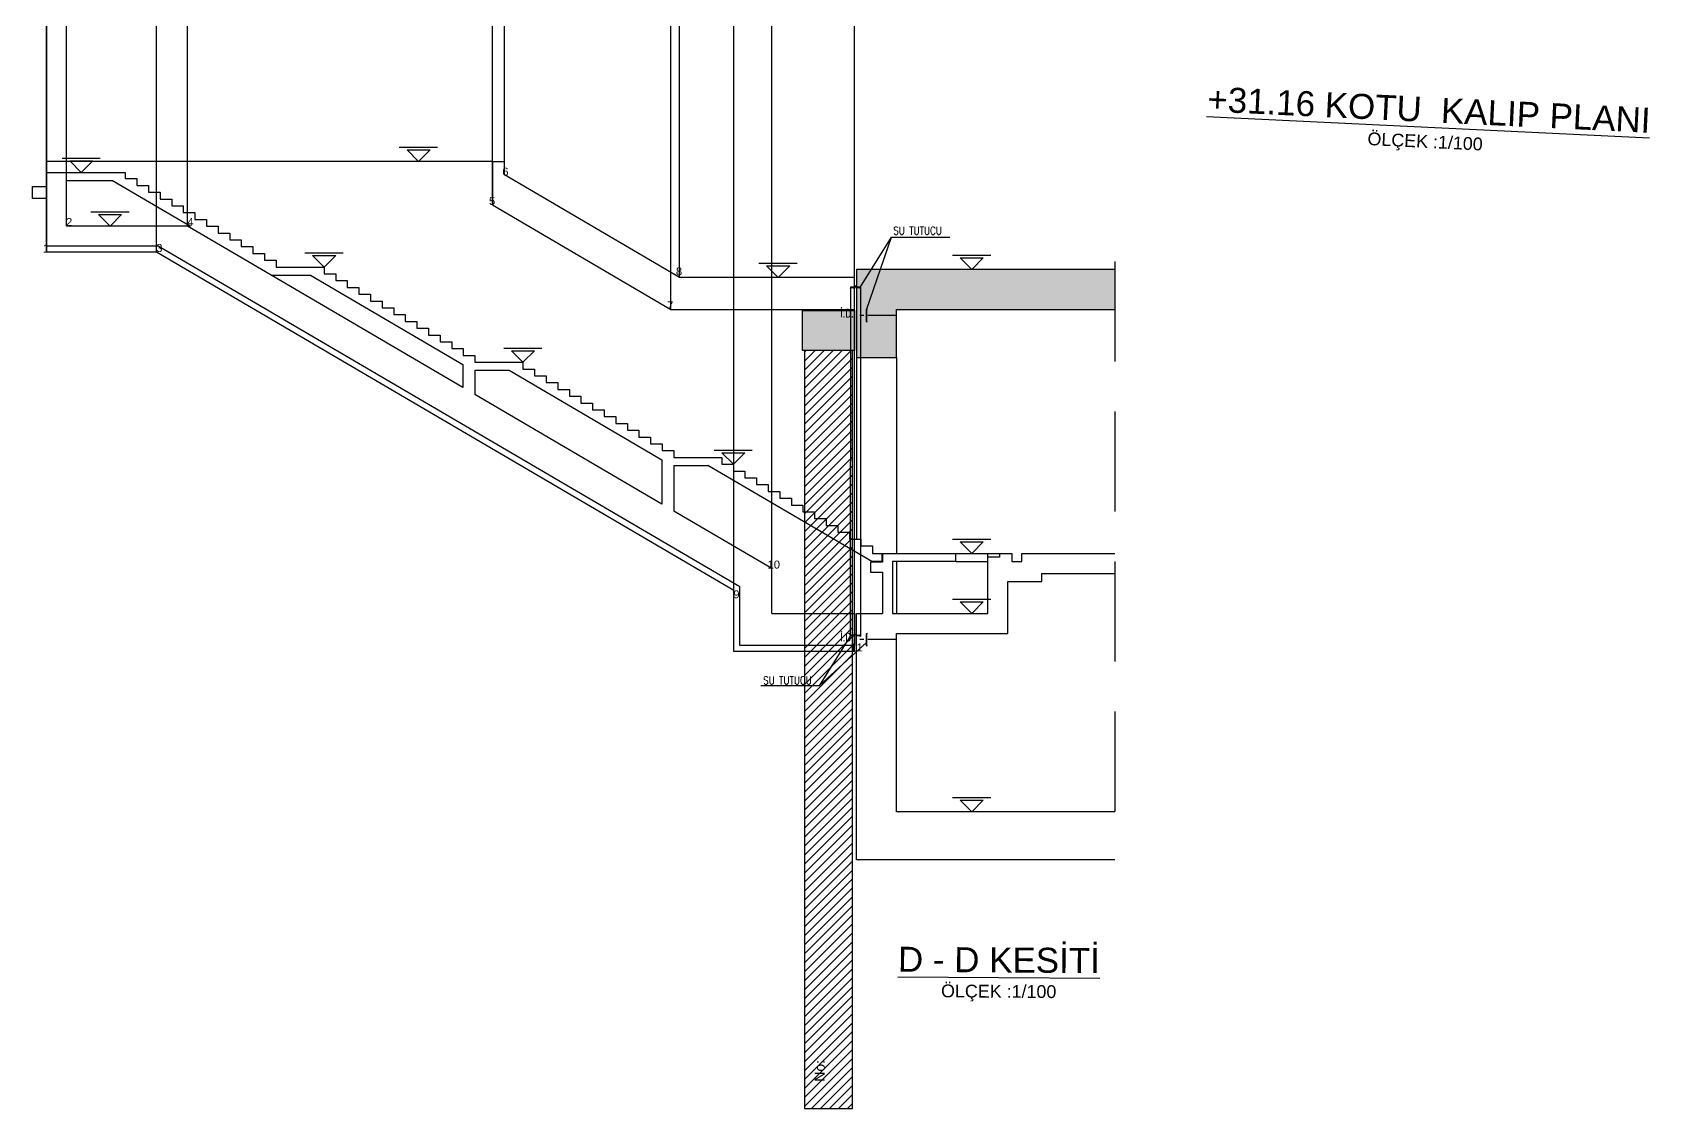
# Model space of a CAD drawing. Header units: millimetres. Extents: x 400392 to 401186, y 4543812 to 4544115.
# Drawn here: x 400720.6 to 400761.04, y 4543811.77 to 4543838.67 of the extents above; entities that cross this region are included whole.
import ezdxf
from ezdxf.enums import TextEntityAlignment as Align

# ---------------------------------------------------------------- set-up
doc = ezdxf.new("R2010")
doc.units = ezdxf.units.MM
for name, pattern in [('ACAD_ISO05W100', [33, 24, -3, 0, -3, 0, -3]), ('CONTINU', [0]), ('HIDDEN', [0.375, 0.25, -0.125]), ('UUC-ST-KAL-I05-101-U-000$0$ACAD_ISO05W100', [33, 24, -3, 0, -3, 0, -3])]:
    doc.linetypes.add(name, pattern=pattern)
for name, color, linetype in [('görünüş prota', 4, 'Continuous'), ('inşaat derzi prota', 11, 'Continuous'), ('kesit prota', 1, 'Continuous'), ('kesit tarama prota', 252, 'Continuous'), ('kolon tarama prota', 252, 'Continuous'), ('merdiven prota', 2, 'Continuous'), ('not yazısı prota', 6, 'Continuous'), ('not çizgisi prota', 4, 'Continuous'), ('perde prota', 1, 'Continuous'), ('PRT-CST-rc_levermark', 4, 'Continuous'), ('st_s_su tutucu', 2, 'Continuous'), ('t35 prota', 3, 'Continuous'), ('tplan prota', 7, 'Continuous'), ('UUC-ST-KAL-I05-101-U-000$0$st_s_su tutucu', 2, 'Continuous')]:
    doc.layers.add(name, color=color, linetype=linetype)
for name, color, linetype, lineweight in [('PRT-Geo-PileCap2', 211, 'Continuous', 25), ('PRT-Geo_Pile', 150, 'Continuous', 30), ('PRT-Geo_TableText', 8, 'Continuous', 25)]:
    doc.layers.add(name, color=color, linetype=linetype, lineweight=lineweight)
doc.styles.add('Arial', font='Arial.ttf')
doc.styles.add('prt-kd-kot', font='Arial.ttf')
doc.styles.add('TSIMPLEX', font='romanstw.shx')

msp = doc.modelspace()

# ---------------------------------------------------------------- hatches: boundary and pattern name
at = {"layer": 'kesit tarama prota'}
h = msp.add_hatch(color=253, dxfattribs=at)
h.dxf.hatch_style = 1
h.paths.add_polyline_path([(400747.66621, 4543832.74578), (400741.20808, 4543832.74578), (400741.20808, 4543831.74578), (400741.20808, 4543830.54578), (400742.20924, 4543830.54578), (400742.20924, 4543831.74578), (400747.66621, 4543831.74578)])
h = msp.add_hatch(color=253, dxfattribs=at)
h.dxf.hatch_style = 1
h.paths.add_polyline_path([(400739.85803, 4543831.71578), (400741.15803, 4543831.71578), (400741.15803, 4543830.71578), (400739.85803, 4543830.71578)])

# ---------------------------------------------------------------- linework, layer by layer
for p, q in [((400720.95385, 4543859.48676), (400720.95385, 4543833.18078)), ((400720.95385, 4543833.18078), (400720.95385, 4543857.86474)), ((400721.45385, 4543833.83078), (400721.45385, 4543856.23631)), ((400723.71133, 4543833.18078), (400723.71133, 4543856.23631)), ((400724.48102, 4543833.83078), (400724.48102, 4543856.23631)), ((400732.10659, 4543834.35657), (400732.10659, 4543856.23631)), ((400732.40659, 4543835.10801), (400732.40659, 4543856.23631)), ((400736.56176, 4543831.74578), (400736.56176, 4543856.23631)), ((400736.77889, 4543832.54578), (400736.77889, 4543856.23631)), ((400738.13883, 4543824.72335), (400738.13883, 4543856.23631)), ((400739.08927, 4543825.2674), (400739.08927, 4543856.23631)), ((400741.15803, 4543823.19578), (400741.15803, 4543856.23631))]:
    msp.add_line(p, q)
at = {"layer": 'görünüş prota'}
for p, q in [((400732.10659, 4543835.44753), (400720.95385, 4543835.44753)), ((400720.95385, 4543835.44753), (400720.95385, 4543835.17078)), ((400741.20808, 4543830.54578), (400741.20808, 4543826.00578)), ((400742.20924, 4543830.54578), (400742.20924, 4543825.64578)), ((400743.68875, 4543825.64578), (400744.48875, 4543825.64578)), ((400742.20924, 4543825.44578), (400742.20924, 4543824.14578)), ((400743.68875, 4543825.44578), (400744.48875, 4543825.44578))]:
    msp.add_line(p, q, dxfattribs=at)
at = {"layer": 'inşaat derzi prota', "linetype": 'ACAD_ISO05W100', "ltscale": 0.03}
for p, q in [((400742.20924, 4543831.59578), (400741.20806, 4543831.59578)), ((400742.20924, 4543823.49578), (400741.20783, 4543823.49578))]:
    msp.add_line(p, q, dxfattribs=at)
at = {"layer": 'kesit prota'}
for p, q in [((400732.10659, 4543835.44753), (400732.10659, 4543834.35657)), ((400732.10659, 4543835.44753), (400732.40659, 4543835.44753)), ((400732.40659, 4543835.10801), (400732.40659, 4543835.44753)), ((400720.95385, 4543834.82078), (400720.95385, 4543835.17078)), ((400720.95385, 4543835.17078), (400722.92805, 4543835.17078)), ((400721.45385, 4543834.97078), (400722.60934, 4543834.97078)), ((400721.45385, 4543833.83078), (400721.45385, 4543834.97078)), ((400722.60934, 4543834.97078), (400724.55405, 4543833.83078)), ((400722.92805, 4543835.17078), (400722.92805, 4543835.01578)), ((400722.92805, 4543835.01578), (400723.21805, 4543835.01578)), ((400723.21805, 4543835.01578), (400723.21805, 4543834.84578)), ((400723.21805, 4543834.84578), (400723.50805, 4543834.84578)), ((400723.50805, 4543834.84578), (400723.50805, 4543834.67578)), ((400736.77889, 4543832.54578), (400732.40659, 4543835.10801)), ((400720.60385, 4543834.52078), (400720.60385, 4543834.82078)), ((400720.60385, 4543834.82078), (400720.95385, 4543834.82078)), ((400720.95385, 4543834.52078), (400720.60385, 4543834.52078)), ((400720.95385, 4543833.33078), (400720.95385, 4543834.52078)), ((400723.50805, 4543834.67578), (400723.79805, 4543834.67578)), ((400723.79805, 4543834.67578), (400723.79805, 4543834.50578)), ((400723.79805, 4543834.50578), (400724.08805, 4543834.50578)), ((400724.08805, 4543834.50578), (400724.08805, 4543834.33578)), ((400724.08805, 4543834.33578), (400724.37805, 4543834.33578)), ((400724.37805, 4543834.33578), (400724.37805, 4543834.16578)), ((400724.37805, 4543834.16578), (400724.66805, 4543834.16578)), ((400724.66805, 4543834.16578), (400724.66805, 4543833.99578)), ((400732.10659, 4543834.35657), (400736.56176, 4543831.74578)), ((400724.55405, 4543833.83078), (400721.45385, 4543833.83078)), ((400724.66805, 4543833.99578), (400724.95805, 4543833.99578)), ((400724.95805, 4543833.99578), (400724.95805, 4543833.82578)), ((400724.95805, 4543833.82578), (400725.24805, 4543833.82578)), ((400725.24805, 4543833.82578), (400725.24805, 4543833.65578)), ((400725.24805, 4543833.65578), (400725.53805, 4543833.65578)), ((400725.53805, 4543833.65578), (400725.53805, 4543833.48578)), ((400723.75206, 4543833.33078), (400720.95385, 4543833.33078)), ((400738.28883, 4543824.8093), (400723.75206, 4543833.33078)), ((400725.53805, 4543833.48578), (400725.82805, 4543833.48578)), ((400725.82805, 4543833.48578), (400725.82805, 4543833.31578)), ((400725.82805, 4543833.31578), (400726.11805, 4543833.31578)), ((400726.11805, 4543833.31578), (400726.11805, 4543833.14578)), ((400726.11805, 4543833.14578), (400726.40805, 4543833.14578)), ((400726.40805, 4543833.14578), (400726.40805, 4543832.97578)), ((400726.40805, 4543832.97578), (400726.69805, 4543832.97578)), ((400726.69805, 4543832.97578), (400726.69805, 4543832.80578)), ((400731.36805, 4543829.79359), (400726.57075, 4543832.60578)), ((400726.57075, 4543832.60578), (400727.55375, 4543832.60578)), ((400726.69805, 4543832.80578), (400727.89805, 4543832.80578)), ((400727.55375, 4543832.60578), (400731.36805, 4543830.36981)), ((400727.89805, 4543832.80578), (400727.89805, 4543832.63578)), ((400727.89805, 4543832.63578), (400728.18805, 4543832.63578)), ((400728.18805, 4543832.63578), (400728.18805, 4543832.46578)), ((400728.18805, 4543832.46578), (400728.47805, 4543832.46578)), ((400728.47805, 4543832.46578), (400728.47805, 4543832.29578)), ((400741.15803, 4543832.54578), (400736.77889, 4543832.54578)), ((400741.15803, 4543831.74578), (400741.15803, 4543832.54578)), ((400747.66621, 4543832.74578), (400741.20808, 4543832.74578)), ((400741.20808, 4543832.74578), (400741.20808, 4543831.74578)), ((400728.47805, 4543832.29578), (400728.76805, 4543832.29578)), ((400728.76805, 4543832.29578), (400728.76805, 4543832.12578)), ((400728.76805, 4543832.12578), (400729.05805, 4543832.12578)), ((400729.05805, 4543832.12578), (400729.05805, 4543831.95578)), ((400729.05805, 4543831.95578), (400729.34805, 4543831.95578)), ((400729.34805, 4543831.95578), (400729.34805, 4543831.78578)), ((400729.34805, 4543831.78578), (400729.63805, 4543831.78578)), ((400729.63805, 4543831.78578), (400729.63805, 4543831.61578)), ((400729.63805, 4543831.61578), (400729.92805, 4543831.61578)), ((400729.92805, 4543831.61578), (400729.92805, 4543831.44578)), ((400736.56176, 4543831.74578), (400741.15803, 4543831.74578)), ((400741.20808, 4543831.74578), (400741.20808, 4543830.54578)), ((400742.20924, 4543831.74578), (400747.66621, 4543831.74578)), ((400742.20924, 4543830.54578), (400742.20924, 4543831.74578)), ((400729.92805, 4543831.44578), (400730.21805, 4543831.44578)), ((400730.21805, 4543831.44578), (400730.21805, 4543831.27578)), ((400730.21805, 4543831.27578), (400730.50805, 4543831.27578)), ((400730.50805, 4543831.27578), (400730.50805, 4543831.10578)), ((400730.50805, 4543831.10578), (400730.79805, 4543831.10578)), ((400730.79805, 4543831.10578), (400730.79805, 4543830.93578)), ((400730.79805, 4543830.93578), (400731.08805, 4543830.93578)), ((400731.08805, 4543830.93578), (400731.08805, 4543830.76578)), ((400731.08805, 4543830.76578), (400731.37805, 4543830.76578)), ((400731.37805, 4543830.76578), (400731.37805, 4543830.59578)), ((400731.37805, 4543830.59578), (400731.66805, 4543830.59578)), ((400731.66805, 4543830.59578), (400731.66805, 4543830.42578)), ((400731.66805, 4543830.42578), (400732.86805, 4543830.42578)), ((400732.86805, 4543830.42578), (400732.86805, 4543830.25578)), ((400741.20808, 4543830.54578), (400742.20924, 4543830.54578)), ((400731.36805, 4543830.36981), (400731.36805, 4543829.79359)), ((400731.66805, 4543830.22578), (400732.52375, 4543830.22578)), ((400731.66805, 4543830.22578), (400731.66805, 4543829.61773)), ((400732.52375, 4543830.22578), (400736.33805, 4543827.98981)), ((400732.86805, 4543830.25578), (400733.15805, 4543830.25578)), ((400733.15805, 4543830.25578), (400733.15805, 4543830.08578)), ((400733.15805, 4543830.08578), (400733.44805, 4543830.08578)), ((400733.44805, 4543830.08578), (400733.44805, 4543829.91578)), ((400736.33805, 4543826.88017), (400731.66805, 4543829.61773)), ((400733.44805, 4543829.91578), (400733.73805, 4543829.91578)), ((400733.73805, 4543829.91578), (400733.73805, 4543829.74578)), ((400733.73805, 4543829.74578), (400734.02805, 4543829.74578)), ((400734.02805, 4543829.74578), (400734.02805, 4543829.57578)), ((400734.02805, 4543829.57578), (400734.31805, 4543829.57578)), ((400734.31805, 4543829.57578), (400734.31805, 4543829.40578)), ((400734.31805, 4543829.40578), (400734.60805, 4543829.40578)), ((400734.60805, 4543829.40578), (400734.60805, 4543829.23578)), ((400734.60805, 4543829.23578), (400734.89805, 4543829.23578)), ((400734.89805, 4543829.23578), (400734.89805, 4543829.06578)), ((400734.89805, 4543829.06578), (400735.18805, 4543829.06578)), ((400735.18805, 4543829.06578), (400735.18805, 4543828.89578)), ((400735.18805, 4543828.89578), (400735.47805, 4543828.89578)), ((400735.47805, 4543828.89578), (400735.47805, 4543828.72578)), ((400735.47805, 4543828.72578), (400735.76805, 4543828.72578)), ((400735.76805, 4543828.72578), (400735.76805, 4543828.55578)), ((400735.76805, 4543828.55578), (400736.05805, 4543828.55578)), ((400736.05805, 4543828.55578), (400736.05805, 4543828.38578)), ((400736.05805, 4543828.38578), (400736.34805, 4543828.38578)), ((400736.34805, 4543828.38578), (400736.34805, 4543828.21578)), ((400736.33805, 4543827.98981), (400736.33805, 4543826.88017)), ((400736.34805, 4543828.21578), (400736.63805, 4543828.21578)), ((400736.63805, 4543828.21578), (400736.63805, 4543828.04578)), ((400736.63805, 4543828.04578), (400737.83805, 4543828.04578)), ((400737.83805, 4543828.04578), (400737.83805, 4543827.87578)), ((400736.63805, 4543827.84578), (400737.49375, 4543827.84578)), ((400736.63805, 4543827.84578), (400736.63805, 4543826.70431)), ((400741.58787, 4543825.44578), (400737.49375, 4543827.84578)), ((400737.83805, 4543827.87578), (400738.12805, 4543827.87578)), ((400738.12805, 4543827.87578), (400738.12805, 4543827.70578)), ((400738.12805, 4543827.70578), (400738.41805, 4543827.70578)), ((400738.41805, 4543827.70578), (400738.41805, 4543827.53578)), ((400738.41805, 4543827.53578), (400738.70805, 4543827.53578)), ((400738.70805, 4543827.53578), (400738.70805, 4543827.36578)), ((400738.70805, 4543827.36578), (400738.99805, 4543827.36578)), ((400738.99805, 4543827.36578), (400738.99805, 4543827.19578)), ((400738.99805, 4543827.19578), (400739.28805, 4543827.19578)), ((400739.28805, 4543827.19578), (400739.28805, 4543827.02578)), ((400739.28805, 4543827.02578), (400739.57805, 4543827.02578)), ((400739.57805, 4543827.02578), (400739.57805, 4543826.85578)), ((400739.57805, 4543826.85578), (400739.86805, 4543826.85578)), ((400739.86805, 4543826.85578), (400739.86805, 4543826.68578)), ((400739.08927, 4543825.2674), (400736.63805, 4543826.70431)), ((400739.86805, 4543826.68578), (400740.15805, 4543826.68578)), ((400740.15805, 4543826.68578), (400740.15805, 4543826.51578)), ((400740.15805, 4543826.51578), (400740.44805, 4543826.51578)), ((400740.44805, 4543826.51578), (400740.44805, 4543826.34578)), ((400740.44805, 4543826.34578), (400740.73805, 4543826.34578)), ((400740.73805, 4543826.34578), (400740.73805, 4543826.17578)), ((400740.73805, 4543826.17578), (400741.02805, 4543826.17578)), ((400741.02805, 4543826.17578), (400741.02805, 4543826.00578)), ((400741.02805, 4543826.00578), (400741.31805, 4543826.00578)), ((400741.31805, 4543826.00578), (400741.31805, 4543825.83578)), ((400741.31805, 4543825.83578), (400741.60805, 4543825.83578)), ((400741.60805, 4543825.83578), (400741.60812, 4543825.64578)), ((400741.60812, 4543825.64578), (400741.83825, 4543825.64578)), ((400741.83825, 4543825.64578), (400741.83825, 4543825.44578)), ((400741.85825, 4543825.64578), (400741.85825, 4543825.42578)), ((400741.85825, 4543825.64578), (400743.68875, 4543825.64578)), ((400743.68875, 4543825.44578), (400743.68875, 4543825.64578)), ((400744.48875, 4543824.14578), (400744.48875, 4543825.64578)), ((400744.48875, 4543825.64578), (400745.08875, 4543825.64578)), ((400745.08875, 4543825.64578), (400745.08875, 4543825.44578)), ((400745.33875, 4543825.44578), (400745.33875, 4543825.64578)), ((400745.33875, 4543825.64578), (400747.66621, 4543825.64578)), ((400739.08925, 4543824.14578), (400739.08925, 4543825.26741)), ((400741.85825, 4543825.42578), (400741.55812, 4543825.42578)), ((400741.55812, 4543825.42578), (400741.55812, 4543825.17578)), ((400741.55812, 4543825.17578), (400741.85825, 4543825.17578)), ((400741.83825, 4543825.44578), (400741.58787, 4543825.44578)), ((400741.85825, 4543825.17578), (400741.85825, 4543824.14578)), ((400743.68875, 4543825.44578), (400742.1082, 4543825.44578)), ((400742.1082, 4543825.44578), (400742.10867, 4543824.14578)), ((400745.08875, 4543825.44578), (400745.33875, 4543825.44578)), ((400745.83875, 4543824.94578), (400745.83875, 4543825.14578)), ((400745.83875, 4543825.14578), (400747.66621, 4543825.14578)), ((400738.28883, 4543823.34578), (400738.28883, 4543824.8093)), ((400744.98875, 4543823.64578), (400744.98875, 4543824.94578)), ((400744.98875, 4543824.94578), (400745.83875, 4543824.94578)), ((400739.08925, 4543824.14578), (400741.15803, 4543824.14578)), ((400741.15803, 4543823.34578), (400741.15803, 4543824.14578)), ((400741.20808, 4543817.98578), (400741.20808, 4543824.14578)), ((400741.20808, 4543824.14578), (400741.85825, 4543824.14578)), ((400742.10867, 4543824.14578), (400744.48875, 4543824.14578)), ((400742.20924, 4543819.18578), (400742.20924, 4543823.64578)), ((400742.20924, 4543823.64578), (400744.98875, 4543823.64578)), ((400741.15803, 4543823.34578), (400738.28883, 4543823.34578)), ((400747.66621, 4543819.18578), (400742.20924, 4543819.18578)), ((400747.66621, 4543817.98578), (400741.20808, 4543817.98578))]:
    msp.add_line(p, q, dxfattribs=at)
at = {"layer": 'kesit prota', "color": 5}
for p, q in [((400723.71133, 4543833.18078), (400720.95385, 4543833.18078)), ((400738.13883, 4543824.72335), (400723.71133, 4543833.18078)), ((400738.13883, 4543823.34578), (400738.13883, 4543824.72335)), ((400738.13883, 4543823.19578), (400738.13883, 4543823.34578)), ((400738.28883, 4543823.19578), (400738.13883, 4543823.19578)), ((400741.15803, 4543823.19578), (400738.28883, 4543823.19578))]:
    msp.add_line(p, q, dxfattribs=at)
at = {"layer": 'kolon tarama prota', "linetype": 'Continuous', "transparency": 33554687}
for p, q in [((400739.90803, 4543830.67567), (400739.94814, 4543830.71578)), ((400739.90803, 4543830.45117), (400740.17264, 4543830.71578)), ((400739.90803, 4543830.22666), (400740.39715, 4543830.71578)), ((400739.90803, 4543830.00215), (400740.62166, 4543830.71578)), ((400739.90803, 4543829.77765), (400740.84616, 4543830.71578)), ((400739.90803, 4543829.55314), (400741.07067, 4543830.71578)), ((400739.90803, 4543829.32863), (400741.10803, 4543830.52863)), ((400739.90803, 4543829.10413), (400741.10803, 4543830.30413)), ((400739.90803, 4543828.87962), (400741.10803, 4543830.07962)), ((400739.90803, 4543828.65511), (400741.10803, 4543829.85511)), ((400739.90803, 4543828.43061), (400741.10803, 4543829.63061)), ((400739.90803, 4543828.2061), (400741.10803, 4543829.4061)), ((400739.90803, 4543827.9816), (400741.10803, 4543829.1816)), ((400739.90803, 4543827.75709), (400741.10803, 4543828.95709)), ((400739.90803, 4543827.53258), (400741.10803, 4543828.73258)), ((400739.90803, 4543827.30808), (400741.10803, 4543828.50808)), ((400739.90803, 4543827.08357), (400741.10803, 4543828.28357)), ((400739.90803, 4543826.85906), (400741.10803, 4543828.05906)), ((400739.90803, 4543826.63456), (400741.10803, 4543827.83456)), ((400739.90803, 4543826.41005), (400741.10803, 4543827.61005)), ((400739.90803, 4543826.18554), (400741.10803, 4543827.38554)), ((400739.90803, 4543825.96104), (400741.10803, 4543827.16104)), ((400739.90803, 4543825.73653), (400741.10803, 4543826.93653)), ((400739.90803, 4543825.51203), (400741.10803, 4543826.71203)), ((400739.90803, 4543825.28752), (400741.10803, 4543826.48752)), ((400739.90803, 4543825.06301), (400741.10803, 4543826.26301)), ((400739.90803, 4543824.83851), (400741.10803, 4543826.03851)), ((400739.90803, 4543824.614), (400741.10803, 4543825.814)), ((400739.90803, 4543824.38949), (400741.10803, 4543825.58949)), ((400739.90803, 4543824.16499), (400741.10803, 4543825.36499)), ((400739.90803, 4543823.94048), (400741.10803, 4543825.14048)), ((400739.90803, 4543823.71597), (400741.10803, 4543824.91597)), ((400739.90803, 4543823.49147), (400741.10803, 4543824.69147)), ((400739.90803, 4543823.26696), (400741.10803, 4543824.46696)), ((400739.90803, 4543823.04245), (400741.10803, 4543824.24245)), ((400739.90803, 4543822.81795), (400741.10803, 4543824.01795)), ((400739.90803, 4543822.59344), (400741.10803, 4543823.79344)), ((400739.90803, 4543822.36894), (400741.10803, 4543823.56894)), ((400739.90803, 4543822.14443), (400741.10803, 4543823.34443)), ((400739.90803, 4543821.91992), (400741.10803, 4543823.11992)), ((400739.90803, 4543821.69542), (400741.10803, 4543822.89542)), ((400739.90803, 4543821.47091), (400741.10803, 4543822.67091)), ((400739.90803, 4543821.2464), (400741.10803, 4543822.4464)), ((400739.90803, 4543821.0219), (400741.10803, 4543822.2219)), ((400739.90803, 4543820.79739), (400741.10803, 4543821.99739)), ((400739.90803, 4543820.57288), (400741.10803, 4543821.77288)), ((400739.90803, 4543820.34838), (400741.10803, 4543821.54838)), ((400739.90803, 4543820.12387), (400741.10803, 4543821.32387)), ((400739.90803, 4543819.89937), (400741.10803, 4543821.09937)), ((400739.90803, 4543819.67486), (400741.10803, 4543820.87486)), ((400739.90803, 4543819.45035), (400741.10803, 4543820.65035)), ((400739.90803, 4543819.22585), (400741.10803, 4543820.42585)), ((400739.90803, 4543819.00134), (400741.10803, 4543820.20134)), ((400739.90803, 4543818.77683), (400741.10803, 4543819.97683)), ((400739.90803, 4543818.55233), (400741.10803, 4543819.75233)), ((400739.90803, 4543818.32782), (400741.10803, 4543819.52782)), ((400739.90803, 4543818.10331), (400741.10803, 4543819.30331)), ((400739.90803, 4543817.87881), (400741.10803, 4543819.07881)), ((400739.90803, 4543817.6543), (400741.10803, 4543818.8543)), ((400739.90803, 4543817.42979), (400741.10803, 4543818.62979)), ((400739.90803, 4543817.20529), (400741.10803, 4543818.40529)), ((400739.90803, 4543816.98078), (400741.10803, 4543818.18078)), ((400739.90803, 4543816.75628), (400741.10803, 4543817.95628)), ((400739.90803, 4543816.53177), (400741.10803, 4543817.73177)), ((400739.90803, 4543816.30726), (400741.10803, 4543817.50726)), ((400739.90803, 4543816.08276), (400741.10803, 4543817.28276)), ((400739.90803, 4543815.85825), (400741.10803, 4543817.05825)), ((400739.90803, 4543815.63374), (400741.10803, 4543816.83374)), ((400739.90803, 4543815.40924), (400741.10803, 4543816.60924)), ((400739.90803, 4543815.18473), (400741.10803, 4543816.38473)), ((400739.90803, 4543814.96022), (400741.10803, 4543816.16022)), ((400739.90803, 4543814.73572), (400741.10803, 4543815.93572)), ((400739.90803, 4543814.51121), (400741.10803, 4543815.71121)), ((400739.90803, 4543814.28671), (400741.10803, 4543815.48671)), ((400739.90803, 4543814.0622), (400741.10803, 4543815.2622)), ((400739.90803, 4543813.83769), (400741.10803, 4543815.03769)), ((400739.90803, 4543813.61319), (400741.10803, 4543814.81319)), ((400739.90803, 4543813.38868), (400741.10803, 4543814.58868)), ((400739.90803, 4543813.16417), (400741.10803, 4543814.36417)), ((400739.90803, 4543812.93967), (400741.10803, 4543814.13967)), ((400739.90803, 4543812.71516), (400741.10803, 4543813.91516)), ((400739.90803, 4543812.49065), (400741.10803, 4543813.69065)), ((400739.90803, 4543812.26615), (400741.10803, 4543813.46615)), ((400739.90803, 4543812.04164), (400741.10803, 4543813.24164)), ((400739.90803, 4543811.81713), (400741.10803, 4543813.01713)), ((400740.08118, 4543811.76578), (400741.10803, 4543812.79263)), ((400740.30569, 4543811.76578), (400741.10803, 4543812.56812)), ((400740.53019, 4543811.76578), (400741.10803, 4543812.34362)), ((400740.7547, 4543811.76578), (400741.10803, 4543812.11911)), ((400740.97921, 4543811.76578), (400741.10803, 4543811.8946))]:
    msp.add_line(p, q, dxfattribs=at)
at = {"layer": 'merdiven prota', "linetype": 'HIDDEN', "ltscale": 10}
for p, q in [((400726.57075, 4543832.60578), (400724.48102, 4543833.83078)), ((400747.66621, 4543832.94578), (400747.66621, 4543817.98578)), ((400744.78283, 4543825.55578), (400744.48875, 4543825.55578)), ((400744.78283, 4543825.64578), (400744.78283, 4543825.55578))]:
    msp.add_line(p, q, dxfattribs=at)
at = {"layer": 'not çizgisi prota'}
for points in [[(400741.30953, 4543832.31044), (400742.08265, 4543833.55294), (400743.53887, 4543833.55288)], [(400741.4599, 4543831.73512), (400742.08265, 4543833.55294), (400743.53887, 4543833.55288)], [(400741.04771, 4543823.57996), (400740.27459, 4543822.33745), (400738.81838, 4543822.33751)], [(400741.45444, 4543823.42056), (400740.27459, 4543822.33745), (400738.81838, 4543822.33751)]]:
    msp.add_lwpolyline(points, dxfattribs=at)
at = {"layer": 'perde prota'}
msp.add_line((400741.15803, 4543824.14578), (400741.15803, 4543823.34578), dxfattribs=at)
at = {"layer": 'PRT-CST-rc_levermark'}
for p, q in [((400729.77793, 4543835.80308), (400730.73348, 4543835.80308)), ((400721.34634, 4543835.52634), (400722.30189, 4543835.52634)), ((400722.06462, 4543834.18634), (400723.02017, 4543834.18634)), ((400727.41657, 4543833.16134), (400728.37213, 4543833.16134)), ((400738.76761, 4543832.90134), (400739.72316, 4543832.90134)), ((400743.60695, 4543833.10134), (400744.5625, 4543833.10134)), ((400732.38657, 4543830.78134), (400733.34213, 4543830.78134)), ((400737.64657, 4543828.23134), (400738.60213, 4543828.23134)), ((400743.60695, 4543826.00134), (400744.5625, 4543826.00134)), ((400743.60695, 4543824.50134), (400744.5625, 4543824.50134)), ((400743.60695, 4543819.54134), (400744.5625, 4543819.54134))]:
    msp.add_line(p, q, dxfattribs=at)
for points in [[(400729.97052, 4543835.73642), (400730.5483, 4543835.73642), (400730.25941, 4543835.44753)], [(400721.53893, 4543835.45967), (400722.11671, 4543835.45967), (400721.82782, 4543835.17078)], [(400722.25721, 4543834.11967), (400722.83499, 4543834.11967), (400722.5461, 4543833.83078)], [(400727.60917, 4543833.09467), (400728.18694, 4543833.09467), (400727.89805, 4543832.80578)], [(400738.9602, 4543832.83467), (400739.53798, 4543832.83467), (400739.24909, 4543832.54578)], [(400743.79954, 4543833.03467), (400744.37732, 4543833.03467), (400744.08843, 4543832.74578)], [(400732.57917, 4543830.71467), (400733.15694, 4543830.71467), (400732.86805, 4543830.42578)], [(400737.83917, 4543828.16467), (400738.41694, 4543828.16467), (400738.12805, 4543827.87578)], [(400743.79954, 4543825.93467), (400744.37732, 4543825.93467), (400744.08843, 4543825.64578)], [(400743.79954, 4543824.43467), (400744.37732, 4543824.43467), (400744.08843, 4543824.14578)], [(400743.79954, 4543819.47467), (400744.37732, 4543819.47467), (400744.08843, 4543819.18578)]]:
    msp.add_lwpolyline(points, close=True, dxfattribs=at)
at = {"layer": 'PRT-Geo-PileCap2'}
for p, q in [((400739.85803, 4543831.71578), (400741.15803, 4543831.71578)), ((400739.85803, 4543830.71578), (400739.85803, 4543831.71578)), ((400741.15803, 4543831.71578), (400741.15803, 4543830.71578)), ((400741.15803, 4543830.71578), (400739.85803, 4543830.71578))]:
    msp.add_line(p, q, dxfattribs=at)
at = {"layer": 'PRT-Geo_Pile', "lineweight": -3, "flags": 128}
msp.add_lwpolyline([(400739.90803, 4543830.71578), (400739.90803, 4543811.76578), (400741.10803, 4543811.76578), (400741.10803, 4543830.71578)], close=True, dxfattribs=at)
at = {"layer": 'st_s_su tutucu', "linetype": 'CONTINU', "ltscale": 0.2}
for p, q in [((400741.4459, 4543831.74179), (400741.4459, 4543831.74579)), ((400741.4459, 4543831.74579), (400741.4699, 4543831.74579)), ((400741.4559, 4543831.73512), (400741.4459, 4543831.74179)), ((400741.4514, 4543831.6942), (400741.4514, 4543831.69737)), ((400741.4514, 4543831.69737), (400741.4559, 4543831.69737)), ((400741.4559, 4543831.6942), (400741.4514, 4543831.6942)), ((400741.4514, 4543831.64737), (400741.4559, 4543831.64737)), ((400741.4514, 4543831.6442), (400741.4514, 4543831.64737)), ((400741.4559, 4543831.6442), (400741.4514, 4543831.6442)), ((400741.4559, 4543831.69737), (400741.4559, 4543831.73512)), ((400741.4559, 4543831.64737), (400741.4559, 4543831.6942)), ((400741.4559, 4543831.59812), (400741.4559, 4543831.6442)), ((400741.4699, 4543831.74179), (400741.4599, 4543831.73512)), ((400741.4599, 4543831.73512), (400741.4599, 4543831.69737)), ((400741.4599, 4543831.69737), (400741.4644, 4543831.69737)), ((400741.4644, 4543831.6942), (400741.4599, 4543831.6942)), ((400741.4599, 4543831.6942), (400741.4599, 4543831.64737)), ((400741.4599, 4543831.64737), (400741.4644, 4543831.64737)), ((400741.4644, 4543831.6442), (400741.4599, 4543831.6442)), ((400741.4599, 4543831.6442), (400741.4599, 4543831.59812)), ((400741.4644, 4543831.69737), (400741.4644, 4543831.6942)), ((400741.4644, 4543831.64737), (400741.4644, 4543831.6442)), ((400741.4699, 4543831.74579), (400741.4699, 4543831.74179)), ((400741.4559, 4543831.45645), (400741.4459, 4543831.44979)), ((400741.4459, 4543831.44979), (400741.4459, 4543831.44579)), ((400741.4459, 4543831.44579), (400741.4699, 4543831.44579)), ((400741.4559, 4543831.59812), (400741.4494, 4543831.59812)), ((400741.4494, 4543831.59812), (400741.4494, 4543831.59345)), ((400741.4494, 4543831.59345), (400741.4559, 4543831.59345)), ((400741.4559, 4543831.54737), (400741.4514, 4543831.54737)), ((400741.4514, 4543831.54737), (400741.4514, 4543831.5442)), ((400741.4514, 4543831.5442), (400741.4559, 4543831.5442)), ((400741.4559, 4543831.49737), (400741.4514, 4543831.49737)), ((400741.4514, 4543831.49737), (400741.4514, 4543831.4942)), ((400741.4514, 4543831.4942), (400741.4559, 4543831.4942)), ((400741.4559, 4543831.59345), (400741.4559, 4543831.54737)), ((400741.4559, 4543831.5442), (400741.4559, 4543831.49737)), ((400741.4559, 4543831.4942), (400741.4559, 4543831.45645)), ((400741.4664, 4543831.59812), (400741.4599, 4543831.59812)), ((400741.4599, 4543831.54737), (400741.4599, 4543831.59345)), ((400741.4599, 4543831.59345), (400741.4664, 4543831.59345)), ((400741.4644, 4543831.54737), (400741.4599, 4543831.54737)), ((400741.4599, 4543831.49737), (400741.4599, 4543831.5442)), ((400741.4599, 4543831.5442), (400741.4644, 4543831.5442)), ((400741.4644, 4543831.49737), (400741.4599, 4543831.49737)), ((400741.4599, 4543831.45645), (400741.4599, 4543831.4942)), ((400741.4599, 4543831.4942), (400741.4644, 4543831.4942)), ((400741.4699, 4543831.44979), (400741.4599, 4543831.45645)), ((400741.4644, 4543831.5442), (400741.4644, 4543831.54737)), ((400741.4644, 4543831.4942), (400741.4644, 4543831.49737)), ((400741.4664, 4543831.59345), (400741.4664, 4543831.59812)), ((400741.4699, 4543831.44579), (400741.4699, 4543831.44979)), ((400741.44576, 4543823.64179), (400741.44576, 4543823.64579)), ((400741.44576, 4543823.64579), (400741.46976, 4543823.64579)), ((400741.45576, 4543823.63512), (400741.44576, 4543823.64179)), ((400741.45125, 4543823.5942), (400741.45125, 4543823.59737)), ((400741.45125, 4543823.59737), (400741.45576, 4543823.59737)), ((400741.45576, 4543823.5942), (400741.45125, 4543823.5942)), ((400741.45125, 4543823.54737), (400741.45576, 4543823.54737)), ((400741.45125, 4543823.5442), (400741.45125, 4543823.54737)), ((400741.45576, 4543823.5442), (400741.45125, 4543823.5442)), ((400741.45576, 4543823.59737), (400741.45576, 4543823.63512)), ((400741.45576, 4543823.54737), (400741.45576, 4543823.5942)), ((400741.45576, 4543823.49812), (400741.45576, 4543823.5442)), ((400741.46976, 4543823.64179), (400741.45976, 4543823.63512)), ((400741.45976, 4543823.63512), (400741.45976, 4543823.59737)), ((400741.45976, 4543823.59737), (400741.46426, 4543823.59737)), ((400741.46426, 4543823.5942), (400741.45976, 4543823.5942)), ((400741.45976, 4543823.5942), (400741.45976, 4543823.54737)), ((400741.45976, 4543823.54737), (400741.46426, 4543823.54737)), ((400741.46426, 4543823.5442), (400741.45976, 4543823.5442)), ((400741.45976, 4543823.5442), (400741.45976, 4543823.49812)), ((400741.46426, 4543823.59737), (400741.46426, 4543823.5942)), ((400741.46426, 4543823.54737), (400741.46426, 4543823.5442)), ((400741.46976, 4543823.64579), (400741.46976, 4543823.64179)), ((400741.45576, 4543823.35645), (400741.44576, 4543823.34979)), ((400741.44576, 4543823.34979), (400741.44576, 4543823.34579)), ((400741.44576, 4543823.34579), (400741.46976, 4543823.34579)), ((400741.45576, 4543823.49812), (400741.44925, 4543823.49812)), ((400741.44925, 4543823.49812), (400741.44925, 4543823.49345)), ((400741.44925, 4543823.49345), (400741.45576, 4543823.49345)), ((400741.45576, 4543823.44737), (400741.45125, 4543823.44737)), ((400741.45125, 4543823.44737), (400741.45125, 4543823.4442)), ((400741.45125, 4543823.4442), (400741.45576, 4543823.4442)), ((400741.45576, 4543823.39737), (400741.45125, 4543823.39737)), ((400741.45125, 4543823.39737), (400741.45125, 4543823.3942)), ((400741.45125, 4543823.3942), (400741.45576, 4543823.3942)), ((400741.45576, 4543823.49345), (400741.45576, 4543823.44737)), ((400741.45576, 4543823.4442), (400741.45576, 4543823.39737)), ((400741.45576, 4543823.3942), (400741.45576, 4543823.35645)), ((400741.46626, 4543823.49812), (400741.45976, 4543823.49812)), ((400741.45976, 4543823.44737), (400741.45976, 4543823.49345)), ((400741.45976, 4543823.49345), (400741.46626, 4543823.49345)), ((400741.46426, 4543823.44737), (400741.45976, 4543823.44737)), ((400741.45976, 4543823.39737), (400741.45976, 4543823.4442)), ((400741.45976, 4543823.4442), (400741.46426, 4543823.4442)), ((400741.46426, 4543823.39737), (400741.45976, 4543823.39737)), ((400741.45976, 4543823.35645), (400741.45976, 4543823.3942)), ((400741.45976, 4543823.3942), (400741.46426, 4543823.3942)), ((400741.46976, 4543823.34979), (400741.45976, 4543823.35645)), ((400741.46426, 4543823.4442), (400741.46426, 4543823.44737)), ((400741.46426, 4543823.3942), (400741.46426, 4543823.39737)), ((400741.46626, 4543823.49345), (400741.46626, 4543823.49812)), ((400741.46976, 4543823.34579), (400741.46976, 4543823.34979))]:
    msp.add_line(p, q, dxfattribs=at)
at = {"layer": 'UUC-ST-KAL-I05-101-U-000$0$st_s_su tutucu', "linetype": 'UUC-ST-KAL-I05-101-U-000$0$ACAD_ISO05W100'}
for p, q in [((400741.05302, 4543832.28018), (400741.05266, 4543823.61138)), ((400741.31303, 4543823.61137), (400741.31302, 4543832.28017))]:
    msp.add_line(p, q, dxfattribs=at)
at = {"layer": 'UUC-ST-KAL-I05-101-U-000$0$st_s_su tutucu', "linetype": 'UUC-ST-KAL-I05-101-U-000$0$ACAD_ISO05W100', "ltscale": 0.05}
for p, q in [((400741.05822, 4543832.31138), (400741.05302, 4543832.31138)), ((400741.05302, 4543832.31138), (400741.05302, 4543832.28018)), ((400741.05302, 4543832.28018), (400741.05822, 4543832.28018)), ((400741.06689, 4543832.29838), (400741.05822, 4543832.31138)), ((400741.05822, 4543832.28018), (400741.06689, 4543832.29318)), ((400741.08757, 4543832.29838), (400741.06689, 4543832.29838)), ((400741.06689, 4543832.29318), (400741.08757, 4543832.29318)), ((400741.09169, 4543832.30423), (400741.08757, 4543832.30423)), ((400741.08757, 4543832.30423), (400741.08757, 4543832.29838)), ((400741.08757, 4543832.29318), (400741.08757, 4543832.28733)), ((400741.08757, 4543832.28733), (400741.09169, 4543832.28733)), ((400741.09169, 4543832.29838), (400741.09169, 4543832.30423)), ((400741.1244, 4543832.29838), (400741.09169, 4543832.29838)), ((400741.09169, 4543832.28733), (400741.09169, 4543832.29318)), ((400741.09169, 4543832.29318), (400741.1244, 4543832.29318)), ((400741.12852, 4543832.30423), (400741.1244, 4543832.30423)), ((400741.1244, 4543832.30423), (400741.1244, 4543832.29838)), ((400741.1244, 4543832.29318), (400741.1244, 4543832.28733)), ((400741.1244, 4543832.28733), (400741.12852, 4543832.28733)), ((400741.12852, 4543832.29838), (400741.12852, 4543832.30423)), ((400741.16635, 4543832.29838), (400741.12852, 4543832.29838)), ((400741.12852, 4543832.28733), (400741.12852, 4543832.29318)), ((400741.12852, 4543832.29318), (400741.17435, 4543832.29318)), ((400741.15651, 4543832.32062), (400741.16785, 4543832.30098)), ((400741.20803, 4543832.32322), (400741.15801, 4543832.32322)), ((400741.17586, 4543832.29578), (400741.16402, 4543832.31629)), ((400741.16552, 4543832.31889), (400741.20053, 4543832.31888)), ((400741.20203, 4543832.31628), (400741.19019, 4543832.29578)), ((400741.19169, 4543832.29318), (400741.23752, 4543832.29317)), ((400741.19819, 4543832.30098), (400741.20953, 4543832.32062)), ((400741.23752, 4543832.29837), (400741.19969, 4543832.29838)), ((400741.24164, 4543832.30423), (400741.23752, 4543832.30423)), ((400741.23752, 4543832.30423), (400741.23752, 4543832.29837)), ((400741.23752, 4543832.29317), (400741.23752, 4543832.28732)), ((400741.23752, 4543832.28732), (400741.24164, 4543832.28732)), ((400741.24164, 4543832.29837), (400741.24164, 4543832.30423)), ((400741.27435, 4543832.29837), (400741.24164, 4543832.29837)), ((400741.24164, 4543832.28732), (400741.24164, 4543832.29317)), ((400741.24164, 4543832.29317), (400741.27435, 4543832.29317)), ((400741.27847, 4543832.30422), (400741.27435, 4543832.30422)), ((400741.27435, 4543832.30422), (400741.27435, 4543832.29837)), ((400741.27435, 4543832.29317), (400741.27435, 4543832.28732)), ((400741.27435, 4543832.28732), (400741.27847, 4543832.28732)), ((400741.27847, 4543832.29837), (400741.27847, 4543832.30422)), ((400741.29915, 4543832.29837), (400741.27847, 4543832.29837)), ((400741.27847, 4543832.28732), (400741.27847, 4543832.29317)), ((400741.27847, 4543832.29317), (400741.29915, 4543832.29317)), ((400741.30782, 4543832.31137), (400741.29915, 4543832.29837)), ((400741.29915, 4543832.29317), (400741.30782, 4543832.28017)), ((400741.31302, 4543832.31137), (400741.30782, 4543832.31137)), ((400741.30782, 4543832.28017), (400741.31302, 4543832.28017)), ((400741.31302, 4543832.28017), (400741.31302, 4543832.31137)), ((400741.05823, 4543823.61138), (400741.05303, 4543823.61138)), ((400741.05303, 4543823.61138), (400741.05303, 4543823.58018)), ((400741.05303, 4543823.58018), (400741.05823, 4543823.58018)), ((400741.0669, 4543823.59838), (400741.05823, 4543823.61138)), ((400741.05823, 4543823.58018), (400741.0669, 4543823.59318)), ((400741.08758, 4543823.59838), (400741.0669, 4543823.59838)), ((400741.0669, 4543823.59318), (400741.08758, 4543823.59318)), ((400741.0917, 4543823.60423), (400741.08758, 4543823.60423)), ((400741.08758, 4543823.60423), (400741.08758, 4543823.59838)), ((400741.08758, 4543823.59318), (400741.08758, 4543823.58733)), ((400741.08758, 4543823.58733), (400741.0917, 4543823.58733)), ((400741.0917, 4543823.59838), (400741.0917, 4543823.60423)), ((400741.12441, 4543823.59838), (400741.0917, 4543823.59838)), ((400741.0917, 4543823.58733), (400741.0917, 4543823.59318)), ((400741.0917, 4543823.59318), (400741.12441, 4543823.59318)), ((400741.12853, 4543823.60423), (400741.12441, 4543823.60423)), ((400741.12441, 4543823.60423), (400741.12441, 4543823.59838)), ((400741.12441, 4543823.59318), (400741.12441, 4543823.58733)), ((400741.12441, 4543823.58733), (400741.12853, 4543823.58733)), ((400741.12853, 4543823.59838), (400741.12853, 4543823.60423)), ((400741.16636, 4543823.59838), (400741.12853, 4543823.59838)), ((400741.12853, 4543823.58733), (400741.12853, 4543823.59318)), ((400741.12853, 4543823.59318), (400741.17436, 4543823.59318)), ((400741.15652, 4543823.62062), (400741.16786, 4543823.60098)), ((400741.20804, 4543823.62322), (400741.15802, 4543823.62322)), ((400741.17587, 4543823.59578), (400741.16403, 4543823.61629)), ((400741.16553, 4543823.61889), (400741.20054, 4543823.61888)), ((400741.20204, 4543823.61628), (400741.1902, 4543823.59577)), ((400741.1917, 4543823.59317), (400741.23753, 4543823.59317)), ((400741.1982, 4543823.60097), (400741.20954, 4543823.62062)), ((400741.23753, 4543823.59837), (400741.1997, 4543823.59837)), ((400741.24165, 4543823.60422), (400741.23753, 4543823.60422)), ((400741.23753, 4543823.60422), (400741.23753, 4543823.59837)), ((400741.23753, 4543823.59317), (400741.23753, 4543823.58732)), ((400741.23753, 4543823.58732), (400741.24165, 4543823.58732)), ((400741.24165, 4543823.59837), (400741.24165, 4543823.60422)), ((400741.27436, 4543823.59837), (400741.24165, 4543823.59837)), ((400741.24165, 4543823.58732), (400741.24165, 4543823.59317)), ((400741.24165, 4543823.59317), (400741.27436, 4543823.59317)), ((400741.27848, 4543823.60422), (400741.27436, 4543823.60422)), ((400741.27436, 4543823.60422), (400741.27436, 4543823.59837)), ((400741.27436, 4543823.59317), (400741.27436, 4543823.58732)), ((400741.27436, 4543823.58732), (400741.27848, 4543823.58732)), ((400741.27848, 4543823.59837), (400741.27848, 4543823.60422)), ((400741.29916, 4543823.59837), (400741.27848, 4543823.59837)), ((400741.27848, 4543823.58732), (400741.27848, 4543823.59317)), ((400741.27848, 4543823.59317), (400741.29916, 4543823.59317)), ((400741.30783, 4543823.61137), (400741.29916, 4543823.59837)), ((400741.29916, 4543823.59317), (400741.30783, 4543823.58017)), ((400741.31303, 4543823.61137), (400741.30783, 4543823.61137)), ((400741.30783, 4543823.58017), (400741.31303, 4543823.58017)), ((400741.31303, 4543823.58017), (400741.31303, 4543823.61137))]:
    msp.add_line(p, q, dxfattribs=at)
for centre, start, end in [((400741.15801, 4543832.32149), 89.997641, 209.997648), ((400741.16552, 4543832.31715), 89.997633, 209.997645), ((400741.16635, 4543832.30011), 269.997656, 29.997663), ((400741.17435, 4543832.29491), 269.997651, 29.99767), ((400741.19169, 4543832.29491), 149.997654, 269.997655), ((400741.19969, 4543832.30011), 149.997658, 269.997643), ((400741.20053, 4543832.31715), 329.997609, 89.997618), ((400741.20803, 4543832.32148), 329.997651, 89.997649), ((400741.15802, 4543823.62149), 89.99766, 209.997665), ((400741.16553, 4543823.61715), 89.997635, 209.997645), ((400741.16636, 4543823.60011), 269.997656, 29.997663), ((400741.17436, 4543823.59491), 269.997653, 29.997645), ((400741.1917, 4543823.59491), 149.99765, 269.997662), ((400741.1997, 4543823.60011), 149.997652, 269.997651), ((400741.20054, 4543823.61715), 329.997635, 89.997616), ((400741.20804, 4543823.62148), 329.997651, 89.997649)]:
    msp.add_arc(centre, 0.00173, start, end, dxfattribs=at)

# ---------------------------------------------------------------- texts
at = {"color": 2, "style": 'Arial'}
for s, p in [('6', (400732.35202, 4543835.08988)), ('5', (400732.01999, 4543834.35739)), ('2', (400721.44566, 4543833.83078)), ('4', (400724.47748, 4543833.8316)), ('1', (400720.86565, 4543833.16854)), ('3', (400723.6996, 4543833.18078)), ('8', (400736.69257, 4543832.59761)), ('7', (400736.47352, 4543831.7466)), ('10', (400738.98385, 4543825.2674)), ('9', (400738.12724, 4543824.52254)), ('11', (400741.0526, 4543823.19578))]:
    msp.add_text(s, height=0.2, dxfattribs=at).set_placement(p)
at = {"layer": 'not yazısı prota', "ltscale": 0.05, "style": 'TSIMPLEX', "width": 0.8}
for p in [(400742.12731, 4543833.61417), (400738.87464, 4543822.37276)]:
    msp.add_text('SU TUTUCU', height=0.2, rotation=359.997644, dxfattribs=at).set_placement(p)
for p in [(400740.80589, 4543831.55132), (400740.80575, 4543823.45132)]:
    msp.add_text('İ.D.', height=0.2, dxfattribs=at).set_placement(p)
at = {"layer": 'PRT-Geo_TableText', "style": 'prt-kd-kot'}
msp.add_attdef('No:', text='-', height=0.25, rotation=90, dxfattribs=at).set_placement((400740.28889, 4543812.43901), align=Align.MIDDLE_LEFT)
at = {"layer": 't35 prota', "style": 'Arial'}
for rotation, p in [(357.2243, (400755.42135, 4543835.93167)), (359.595839, (400744.76164, 4543814.68546))]:
    msp.add_text('ÖLÇEK :1/100', height=0.32, rotation=rotation, dxfattribs=at).set_placement(p, align=Align.MIDDLE)
at = {"layer": 'tplan prota', "style": 'Arial'}
for s, rotation, p in [('%%U+31.16 KOTU  KALIP PLANI', 357.2243, (400755.51882, 4543836.74081)), ('%%UD - D KESİTİ', 359.595839, (400744.76781, 4543815.56044))]:
    msp.add_text(s, height=0.625, rotation=rotation, dxfattribs=at).set_placement(p, align=Align.MIDDLE)

doc.saveas('drawing.dxf')
